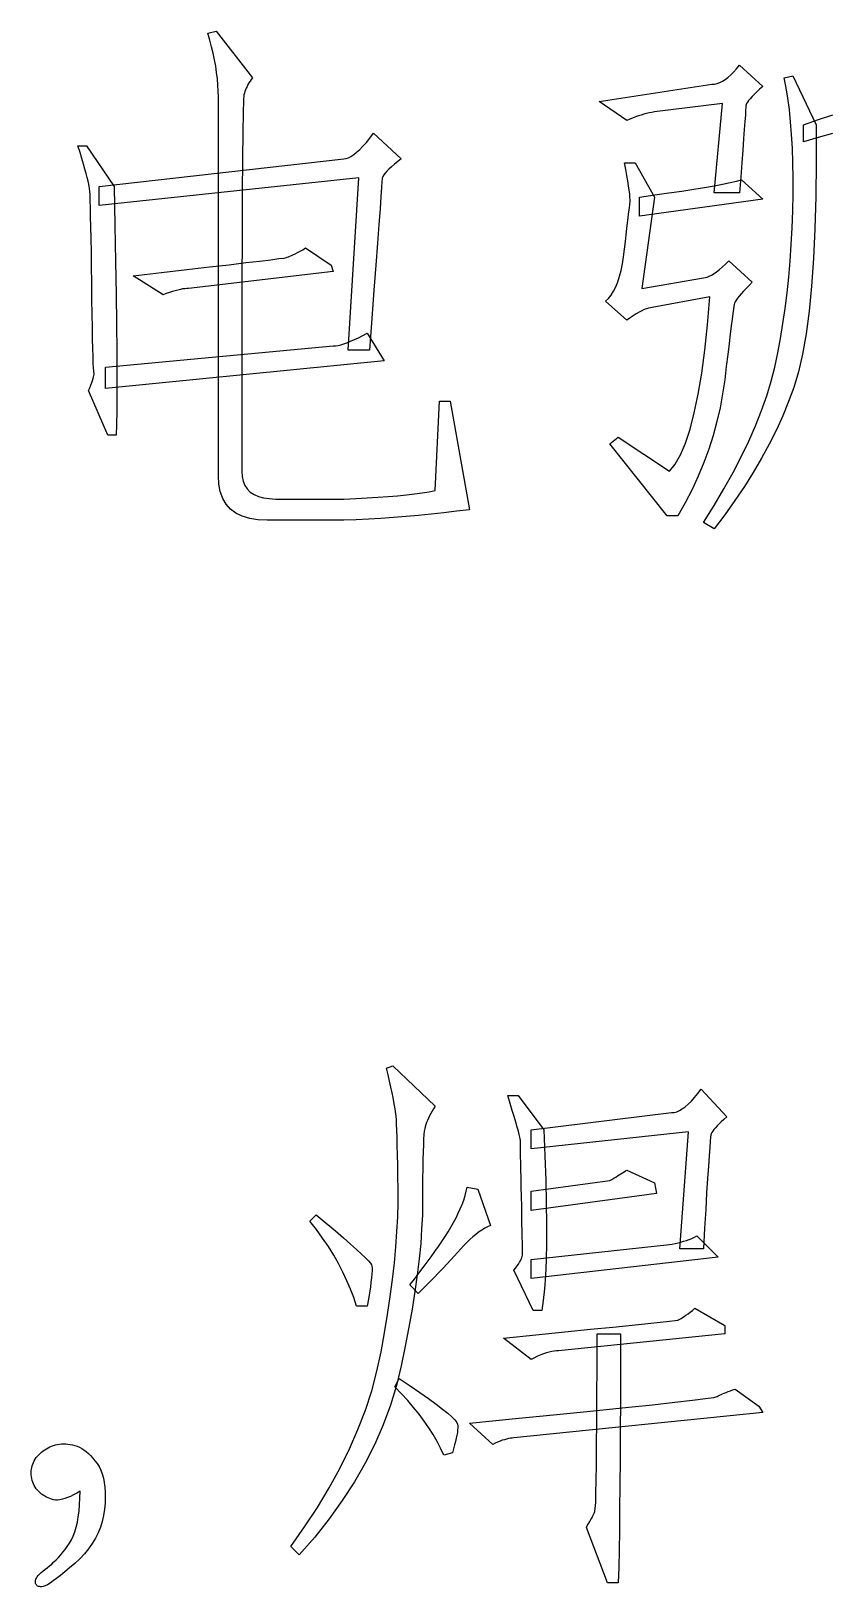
# Model space of a CAD drawing. Extents: x 0 to 420, y 0 to 297.
# Drawn here: x 261.48 to 268.07, y 119.25 to 132.11 of the extents above; entities that cross this region are included whole.
import ezdxf

# ---------------------------------------------------------------- set-up
doc = ezdxf.new("R2010")
doc.units = 0

msp = doc.modelspace()

# ---------------------------------------------------------------- linework, layer by layer
at = {"color": 7, "lineweight": 25}
for points in [[(263.304, 131.727), (263.294, 131.713), (263.285, 131.699), (263.276, 131.685), (263.268, 131.671), (263.26, 131.657), (263.254, 131.642), (263.248, 131.628), (263.242, 131.614), (263.238, 131.6), (263.234, 131.586), (263.231, 131.542), (263.228, 131.439), (263.225, 131.277), (263.223, 131.055), (263.221, 130.773), (263.219, 130.432), (263.218, 130.032), (263.217, 129.572), (263.216, 129.053), (263.216, 128.475), (263.219, 128.431), (263.228, 128.393), (263.242, 128.358), (263.261, 128.329), (263.287, 128.303), (263.318, 128.283), (263.354, 128.267), (263.396, 128.256), (263.444, 128.249), (263.498, 128.246), (264.06, 128.246), (264.159, 128.25), (264.253, 128.255), (264.342, 128.26), (264.426, 128.266), (264.504, 128.273), (264.577, 128.28), (264.645, 128.288), (264.707, 128.297), (264.764, 128.306), (264.816, 128.317), (264.851, 129.055), (264.939, 129.055), (265.097, 128.158), (264.992, 128.145), (264.887, 128.132), (264.782, 128.121), (264.678, 128.111), (264.574, 128.101), (264.471, 128.093), (264.367, 128.086), (264.265, 128.08), (264.162, 128.075), (264.06, 128.071), (263.427, 128.071), (263.35, 128.074), (263.282, 128.085), (263.221, 128.104), (263.168, 128.13), (263.124, 128.163), (263.088, 128.203), (263.059, 128.251), (263.039, 128.307), (263.027, 128.37), (263.023, 128.44), (263.023, 131.569), (263.022, 131.618), (263.019, 131.668), (263.015, 131.719), (263.009, 131.771), (263.001, 131.824), (262.991, 131.877), (262.98, 131.93), (262.967, 131.985), (262.952, 132.04), (262.935, 132.096), (263.005, 132.114)], [(267.523, 131.657), (267.496, 131.633), (267.472, 131.611), (267.451, 131.591), (267.433, 131.572), (267.417, 131.555), (267.405, 131.541), (267.395, 131.527), (267.388, 131.516), (267.384, 131.506), (267.382, 131.498), (267.382, 131.485), (267.38, 131.458), (267.378, 131.419), (267.374, 131.366), (267.369, 131.301), (267.363, 131.222), (267.356, 131.13), (267.349, 131.026), (267.34, 130.908), (267.33, 130.778), (267.119, 130.778), (267.189, 131.516), (266.626, 131.446), (266.605, 131.442), (266.584, 131.437), (266.562, 131.432), (266.539, 131.426), (266.517, 131.419), (266.494, 131.412), (266.47, 131.404), (266.446, 131.395), (266.422, 131.385), (266.398, 131.375), (266.169, 131.533), (267.101, 131.674), (267.122, 131.676), (267.144, 131.68), (267.166, 131.688), (267.188, 131.699), (267.211, 131.714), (267.234, 131.731), (267.257, 131.752), (267.281, 131.775), (267.305, 131.802), (267.33, 131.832)], [(267.119, 128), (267.031, 128.053), (267.119, 128.192), (267.201, 128.329), (267.276, 128.464), (267.344, 128.596), (267.406, 128.725), (267.462, 128.852), (267.511, 128.977), (267.554, 129.099), (267.59, 129.219), (267.62, 129.336), (267.645, 129.454), (267.668, 129.574), (267.688, 129.696), (267.707, 129.821), (267.723, 129.949), (267.737, 130.08), (267.748, 130.213), (267.757, 130.349), (267.764, 130.487), (267.769, 130.628), (267.772, 130.767), (267.772, 130.9), (267.77, 131.026), (267.766, 131.146), (267.76, 131.259), (267.752, 131.365), (267.742, 131.466), (267.73, 131.559), (267.715, 131.646), (267.699, 131.727), (267.769, 131.744), (267.962, 131.34), (267.964, 131.034), (267.961, 130.747), (267.953, 130.48), (267.941, 130.233), (267.925, 130.006), (267.904, 129.799), (267.879, 129.612), (267.85, 129.444), (267.816, 129.297), (267.778, 129.169), (267.735, 129.052), (267.687, 128.934), (267.634, 128.817), (267.575, 128.7), (267.512, 128.583), (267.443, 128.466), (267.37, 128.349), (267.291, 128.233), (267.208, 128.116)], [(264.535, 131.059), (264.505, 131.035), (264.478, 131.013), (264.454, 130.992), (264.433, 130.973), (264.416, 130.956), (264.402, 130.94), (264.391, 130.925), (264.383, 130.913), (264.378, 130.901), (264.376, 130.892), (264.375, 130.87), (264.372, 130.821), (264.367, 130.746), (264.36, 130.644), (264.35, 130.516), (264.339, 130.361), (264.325, 130.18), (264.309, 129.972), (264.291, 129.738), (264.271, 129.477), (264.095, 129.477), (264.183, 130.901), (262.039, 130.672), (262.039, 130.83), (264.06, 131.059), (264.078, 131.061), (264.098, 131.067), (264.119, 131.078), (264.142, 131.093), (264.166, 131.112), (264.191, 131.135), (264.218, 131.162), (264.246, 131.194), (264.275, 131.23), (264.306, 131.27)], [(262.162, 130.83), (262.168, 130.506), (262.174, 130.208), (262.178, 129.937), (262.181, 129.691), (262.184, 129.472), (262.185, 129.28), (262.185, 129.114), (262.184, 128.974), (262.182, 128.861), (262.179, 128.774), (262.109, 128.774), (261.951, 129.143), (261.961, 129.166), (261.969, 129.188), (261.977, 129.208), (261.983, 129.226), (261.988, 129.242), (261.992, 129.256), (261.994, 129.268), (261.996, 129.278), (261.996, 129.286), (261.995, 129.292), (261.993, 129.304), (261.991, 129.33), (261.989, 129.37), (261.988, 129.423), (261.986, 129.49), (261.984, 129.571), (261.982, 129.665), (261.981, 129.773), (261.979, 129.895), (261.977, 130.031), (261.975, 130.167), (261.974, 130.29), (261.972, 130.4), (261.97, 130.497), (261.968, 130.582), (261.966, 130.654), (261.965, 130.713), (261.963, 130.759), (261.961, 130.792), (261.959, 130.813), (261.957, 130.829), (261.953, 130.849), (261.947, 130.874), (261.94, 130.903), (261.931, 130.936), (261.92, 130.973), (261.908, 131.015), (261.895, 131.06), (261.88, 131.11), (261.863, 131.164), (261.933, 131.164)], [(266.398, 129.723), (266.222, 129.881), (266.246, 129.904), (266.268, 129.932), (266.288, 129.964), (266.307, 130.001), (266.323, 130.042), (266.338, 130.087), (266.351, 130.136), (266.363, 130.191), (266.372, 130.249), (266.38, 130.312), (266.387, 130.374), (266.393, 130.431), (266.399, 130.482), (266.404, 130.528), (266.409, 130.569), (266.413, 130.604), (266.417, 130.634), (266.42, 130.658), (266.422, 130.676), (266.424, 130.69), (266.425, 130.703), (266.425, 130.72), (266.424, 130.742), (266.422, 130.768), (266.418, 130.8), (266.413, 130.835), (266.406, 130.876), (266.399, 130.92), (266.39, 130.97), (266.38, 131.024), (266.468, 131.024), (266.626, 130.742), (266.521, 129.987), (267.031, 130.074), (267.046, 130.076), (267.062, 130.08), (267.079, 130.087), (267.098, 130.097), (267.119, 130.11), (267.14, 130.125), (267.164, 130.143), (267.188, 130.164), (267.214, 130.188), (267.242, 130.215), (267.435, 130.039), (267.408, 130.012), (267.384, 129.987), (267.363, 129.964), (267.344, 129.942), (267.327, 129.923), (267.314, 129.905), (267.303, 129.89), (267.294, 129.876), (267.289, 129.865), (267.286, 129.855), (267.283, 129.841), (267.28, 129.816), (267.275, 129.78), (267.269, 129.734), (267.261, 129.677), (267.253, 129.609), (267.243, 129.531), (267.232, 129.441), (267.22, 129.341), (267.207, 129.231), (267.19, 129.115), (267.169, 129), (267.142, 128.886), (267.111, 128.772), (267.075, 128.659), (267.034, 128.547), (266.988, 128.436), (266.937, 128.325), (266.881, 128.215), (266.82, 128.106), (266.732, 128.106), (266.257, 128.703), (266.328, 128.756), (266.75, 128.475), (266.797, 128.534), (266.842, 128.611), (266.883, 128.708), (266.921, 128.824), (266.956, 128.958), (266.988, 129.112), (267.017, 129.285), (267.042, 129.476), (267.064, 129.687), (267.083, 129.916), (266.609, 129.828), (266.594, 129.827), (266.578, 129.824), (266.56, 129.819), (266.541, 129.812), (266.521, 129.802), (266.499, 129.79), (266.476, 129.777), (266.451, 129.761), (266.425, 129.743)], [(266.503, 130.742), (266.629, 130.76), (266.745, 130.776), (266.853, 130.792), (266.951, 130.807), (267.04, 130.822), (267.119, 130.835), (267.19, 130.848), (267.252, 130.861), (267.304, 130.872), (267.347, 130.883), (267.523, 130.725), (266.503, 130.584)], [(263.955, 130.18), (263.972, 130.127), (262.777, 129.987), (262.762, 129.986), (262.746, 129.984), (262.728, 129.982), (262.709, 129.978), (262.689, 129.973), (262.667, 129.968), (262.644, 129.961), (262.619, 129.953), (262.593, 129.944), (262.566, 129.934), (262.32, 130.092), (262.554, 130.119), (262.764, 130.143), (262.951, 130.165), (263.113, 130.183), (263.251, 130.2), (263.366, 130.213), (263.457, 130.224), (263.524, 130.233), (263.566, 130.238), (263.585, 130.241), (263.593, 130.244), (263.603, 130.247), (263.614, 130.252), (263.628, 130.258), (263.643, 130.266), (263.659, 130.274), (263.678, 130.284), (263.698, 130.295), (263.72, 130.307), (263.744, 130.321)], [(262.091, 129.336), (263.972, 129.512), (263.991, 129.513), (264.012, 129.516), (264.034, 129.521), (264.059, 129.529), (264.086, 129.538), (264.116, 129.55), (264.147, 129.564), (264.18, 129.579), (264.216, 129.597), (264.253, 129.617), (264.394, 129.389), (262.091, 129.16)], [(264.368, 121.197), (264.396, 121.354), (264.421, 121.506), (264.443, 121.654), (264.462, 121.796), (264.478, 121.933), (264.49, 122.065), (264.499, 122.191), (264.505, 122.313), (264.508, 122.43), (264.508, 122.541), (264.507, 122.646), (264.505, 122.741), (264.503, 122.826), (264.501, 122.903), (264.5, 122.97), (264.498, 123.028), (264.496, 123.076), (264.494, 123.115), (264.492, 123.145), (264.491, 123.165), (264.488, 123.183), (264.485, 123.206), (264.48, 123.233), (264.474, 123.264), (264.467, 123.299), (264.458, 123.339), (264.448, 123.384), (264.437, 123.433), (264.425, 123.486), (264.412, 123.543), (264.464, 123.561), (264.816, 123.227), (264.802, 123.206), (264.79, 123.186), (264.778, 123.166), (264.768, 123.147), (264.759, 123.128), (264.751, 123.11), (264.743, 123.092), (264.737, 123.075), (264.732, 123.058), (264.728, 123.042), (264.725, 123.022), (264.722, 122.993), (264.719, 122.954), (264.717, 122.907), (264.715, 122.851), (264.713, 122.786), (264.712, 122.712), (264.711, 122.629), (264.711, 122.537), (264.71, 122.436), (264.709, 122.327), (264.703, 122.213), (264.695, 122.093), (264.682, 121.966), (264.667, 121.834), (264.647, 121.695), (264.624, 121.551), (264.598, 121.401), (264.568, 121.245), (264.535, 121.082), (264.495, 120.918), (264.445, 120.755), (264.385, 120.595), (264.315, 120.435), (264.236, 120.278), (264.147, 120.123), (264.047, 119.969), (263.938, 119.817), (263.82, 119.666), (263.691, 119.518), (263.621, 119.588), (263.736, 119.75), (263.842, 119.911), (263.939, 120.073), (264.027, 120.234), (264.106, 120.395), (264.176, 120.555), (264.238, 120.716), (264.29, 120.876), (264.333, 121.037)], [(265.607, 123.033), (266.767, 123.174), (266.789, 123.176), (266.811, 123.182), (266.834, 123.192), (266.857, 123.205), (266.881, 123.222), (266.906, 123.244), (266.932, 123.269), (266.958, 123.298), (266.985, 123.331), (267.013, 123.367), (267.224, 123.139), (267.201, 123.118), (267.179, 123.099), (267.161, 123.081), (267.144, 123.064), (267.13, 123.049), (267.118, 123.035), (267.108, 123.021), (267.1, 123.01), (267.095, 122.999), (267.092, 122.99), (267.09, 122.972), (267.087, 122.938), (267.083, 122.886), (267.078, 122.818), (267.073, 122.732), (267.066, 122.63), (267.058, 122.51), (267.05, 122.374), (267.041, 122.22), (267.031, 122.049), (266.837, 122.049), (266.908, 123.016), (265.607, 122.875)], [(265.519, 122.946), (265.518, 122.956), (265.515, 122.972), (265.51, 122.994), (265.502, 123.022), (265.493, 123.055), (265.481, 123.095), (265.467, 123.141), (265.452, 123.193), (265.434, 123.251), (265.414, 123.315), (265.501, 123.315), (265.712, 123.033), (265.722, 122.816), (265.729, 122.614), (265.733, 122.427), (265.735, 122.254), (265.734, 122.097), (265.731, 121.956), (265.726, 121.829), (265.718, 121.717), (265.708, 121.621), (265.695, 121.539), (265.625, 121.539), (265.466, 121.873), (265.48, 121.89), (265.492, 121.907), (265.502, 121.922), (265.511, 121.937), (265.519, 121.95), (265.525, 121.963), (265.53, 121.975), (265.534, 121.986), (265.536, 121.996), (265.537, 122.005), (265.537, 122.018), (265.536, 122.038), (265.536, 122.066), (265.535, 122.102), (265.534, 122.146), (265.533, 122.197), (265.532, 122.256), (265.531, 122.323), (265.53, 122.397), (265.528, 122.48), (265.526, 122.562), (265.525, 122.636), (265.523, 122.703), (265.522, 122.761), (265.521, 122.812), (265.52, 122.854), (265.52, 122.889), (265.519, 122.916), (265.519, 122.935)], [(265.607, 122.524), (266.257, 122.612), (266.275, 122.622), (266.291, 122.632), (266.307, 122.642), (266.322, 122.651), (266.336, 122.66), (266.35, 122.669), (266.363, 122.677), (266.375, 122.685), (266.387, 122.692), (266.398, 122.699), (266.626, 122.594), (266.644, 122.506), (265.607, 122.366)], [(264.921, 122.19), (264.945, 122.228), (264.967, 122.266), (264.987, 122.304), (265.006, 122.342), (265.022, 122.379), (265.037, 122.415), (265.051, 122.452), (265.062, 122.488), (265.072, 122.524), (265.08, 122.559), (265.167, 122.541), (265.273, 122.242), (265.248, 122.231), (265.224, 122.218), (265.199, 122.203), (265.174, 122.186), (265.15, 122.168), (265.125, 122.148), (265.101, 122.126), (265.076, 122.102), (265.051, 122.076), (265.027, 122.049), (265.001, 122.02), (264.973, 121.989), (264.944, 121.957), (264.912, 121.923), (264.877, 121.887), (264.841, 121.849), (264.803, 121.809), (264.762, 121.768), (264.72, 121.725), (264.675, 121.68), (264.605, 121.75), (264.643, 121.799), (264.68, 121.847), (264.715, 121.893), (264.748, 121.939), (264.781, 121.983), (264.812, 122.027), (264.841, 122.069), (264.869, 122.11), (264.896, 122.151)], [(263.832, 122.33), (263.915, 122.26), (263.99, 122.196), (264.057, 122.138), (264.116, 122.087), (264.166, 122.043), (264.207, 122.004), (264.24, 121.973), (264.265, 121.948), (264.281, 121.929), (264.289, 121.917), (264.291, 121.906), (264.293, 121.889), (264.293, 121.868), (264.291, 121.841), (264.289, 121.81), (264.284, 121.773), (264.279, 121.731), (264.272, 121.684), (264.263, 121.632), (264.253, 121.574), (264.166, 121.574), (264.143, 121.645), (264.116, 121.715), (264.086, 121.785), (264.053, 121.856), (264.016, 121.926), (263.976, 121.996), (263.932, 122.067), (263.884, 122.137), (263.833, 122.207), (263.779, 122.278)], [(265.607, 121.961), (266.75, 122.084), (266.774, 122.088), (266.798, 122.093), (266.822, 122.098), (266.845, 122.104), (266.868, 122.111), (266.891, 122.118), (266.913, 122.126), (266.935, 122.135), (266.957, 122.144), (266.978, 122.155), (267.154, 121.979), (265.607, 121.803)], [(267.207, 121.346), (265.835, 121.205), (265.817, 121.205), (265.798, 121.203), (265.778, 121.199), (265.757, 121.194), (265.734, 121.188), (265.711, 121.18), (265.687, 121.171), (265.661, 121.16), (265.635, 121.148), (265.607, 121.135), (265.378, 121.311), (265.646, 121.338), (265.886, 121.362), (266.099, 121.383), (266.284, 121.402), (266.442, 121.418), (266.572, 121.432), (266.675, 121.443), (266.751, 121.451), (266.799, 121.457), (266.82, 121.46), (266.828, 121.463), (266.837, 121.467), (266.847, 121.473), (266.859, 121.48), (266.873, 121.489), (266.887, 121.499), (266.904, 121.511), (266.921, 121.525), (266.94, 121.54), (266.96, 121.557), (267.207, 121.416)], [(266.345, 121.346), (266.345, 121.06), (266.345, 120.791), (266.344, 120.541), (266.342, 120.308), (266.341, 120.094), (266.339, 119.897), (266.337, 119.718), (266.334, 119.557), (266.331, 119.414), (266.328, 119.289), (266.24, 119.289), (266.064, 119.746), (266.074, 119.764), (266.084, 119.78), (266.092, 119.795), (266.101, 119.81), (266.108, 119.823), (266.115, 119.836), (266.121, 119.848), (266.126, 119.859), (266.13, 119.869), (266.134, 119.878), (266.138, 119.901), (266.141, 119.951), (266.143, 120.029), (266.146, 120.134), (266.147, 120.267), (266.149, 120.428), (266.15, 120.616), (266.151, 120.832), (266.152, 121.075), (266.152, 121.346)], [(264.517, 120.977), (264.607, 120.916), (264.688, 120.86), (264.76, 120.81), (264.822, 120.764), (264.875, 120.724), (264.919, 120.689), (264.953, 120.659), (264.978, 120.634), (264.994, 120.614), (265, 120.599), (265.002, 120.585), (265.002, 120.57), (265, 120.552), (264.998, 120.531), (264.994, 120.509), (264.989, 120.484), (264.983, 120.457), (264.975, 120.427), (264.966, 120.396), (264.957, 120.362), (264.886, 120.344), (264.86, 120.4), (264.831, 120.457), (264.798, 120.513), (264.762, 120.569), (264.724, 120.625), (264.682, 120.682), (264.636, 120.738), (264.588, 120.794), (264.537, 120.85), (264.482, 120.907)], [(265.097, 120.608), (265.478, 120.645), (265.82, 120.678), (266.123, 120.709), (266.387, 120.736), (266.611, 120.759), (266.796, 120.78), (266.942, 120.797), (267.049, 120.81), (267.117, 120.82), (267.145, 120.827), (267.154, 120.833), (267.165, 120.838), (267.177, 120.844), (267.19, 120.85), (267.204, 120.856), (267.22, 120.862), (267.237, 120.869), (267.255, 120.875), (267.274, 120.882), (267.294, 120.889), (267.488, 120.748), (267.523, 120.696), (265.466, 120.485), (265.452, 120.484), (265.437, 120.483), (265.421, 120.48), (265.404, 120.476), (265.387, 120.471), (265.369, 120.466), (265.351, 120.459), (265.331, 120.451), (265.311, 120.442), (265.291, 120.432)], [(261.88, 120.045), (261.853, 120.029), (261.827, 120.014), (261.802, 120.002), (261.778, 119.992), (261.755, 119.984), (261.734, 119.978), (261.714, 119.974), (261.695, 119.972), (261.677, 119.972), (261.661, 119.975), (261.645, 119.979), (261.63, 119.984), (261.616, 119.989), (261.602, 119.996), (261.588, 120.003), (261.575, 120.012), (261.563, 120.021), (261.551, 120.031), (261.54, 120.042), (261.529, 120.054), (261.519, 120.066), (261.51, 120.079), (261.502, 120.092), (261.495, 120.106), (261.489, 120.12), (261.484, 120.134), (261.481, 120.149), (261.478, 120.164), (261.477, 120.179), (261.476, 120.195), (261.477, 120.21), (261.478, 120.226), (261.481, 120.24), (261.484, 120.255), (261.489, 120.269), (261.495, 120.283), (261.502, 120.297), (261.51, 120.31), (261.519, 120.323), (261.529, 120.335), (261.54, 120.347), (261.551, 120.358), (261.563, 120.369), (261.575, 120.379), (261.588, 120.388), (261.602, 120.396), (261.616, 120.404), (261.63, 120.411), (261.645, 120.418), (261.661, 120.423), (261.677, 120.428), (261.693, 120.432), (261.71, 120.434), (261.727, 120.436), (261.744, 120.436), (261.762, 120.436), (261.78, 120.434), (261.798, 120.432), (261.817, 120.428), (261.836, 120.423), (261.856, 120.417), (261.875, 120.409), (261.894, 120.399), (261.912, 120.387), (261.931, 120.373), (261.949, 120.357), (261.967, 120.339), (261.985, 120.319), (262.003, 120.297), (262.021, 120.274), (262.037, 120.248), (262.052, 120.219), (262.063, 120.188), (262.073, 120.154), (262.08, 120.118), (262.085, 120.079), (262.088, 120.037), (262.089, 119.992), (262.087, 119.945), (262.083, 119.896), (262.075, 119.845), (262.064, 119.796), (262.049, 119.748), (262.03, 119.702), (262.008, 119.656), (261.981, 119.612), (261.951, 119.569), (261.917, 119.527), (261.878, 119.487), (261.836, 119.448), (261.794, 119.411), (261.755, 119.378), (261.72, 119.349), (261.687, 119.324), (261.658, 119.303), (261.633, 119.285), (261.611, 119.272), (261.592, 119.262), (261.576, 119.256), (261.564, 119.254), (261.554, 119.255), (261.545, 119.256), (261.537, 119.258), (261.53, 119.261), (261.524, 119.265), (261.52, 119.27), (261.516, 119.276), (261.513, 119.282), (261.512, 119.29), (261.511, 119.298), (261.512, 119.307), (261.515, 119.317), (261.52, 119.327), (261.527, 119.338), (261.535, 119.349), (261.546, 119.36), (261.559, 119.373), (261.573, 119.385), (261.59, 119.399), (261.608, 119.412), (261.627, 119.427), (261.646, 119.443), (261.665, 119.46), (261.684, 119.478), (261.702, 119.498), (261.721, 119.519), (261.739, 119.541), (261.757, 119.564), (261.775, 119.589), (261.792, 119.615), (261.809, 119.643), (261.824, 119.674), (261.837, 119.709), (261.849, 119.747), (261.858, 119.788), (261.866, 119.833), (261.872, 119.881), (261.877, 119.932), (261.879, 119.987)]]:
    msp.add_lwpolyline(points, close=True, dxfattribs=at)
msp.add_lwpolyline([(268.097, 131.268), (267.98, 131.234), (267.857, 131.199), (267.857, 131.34), (267.983, 131.382), (268.1, 131.421)], dxfattribs=at)

doc.saveas('drawing.dxf')
